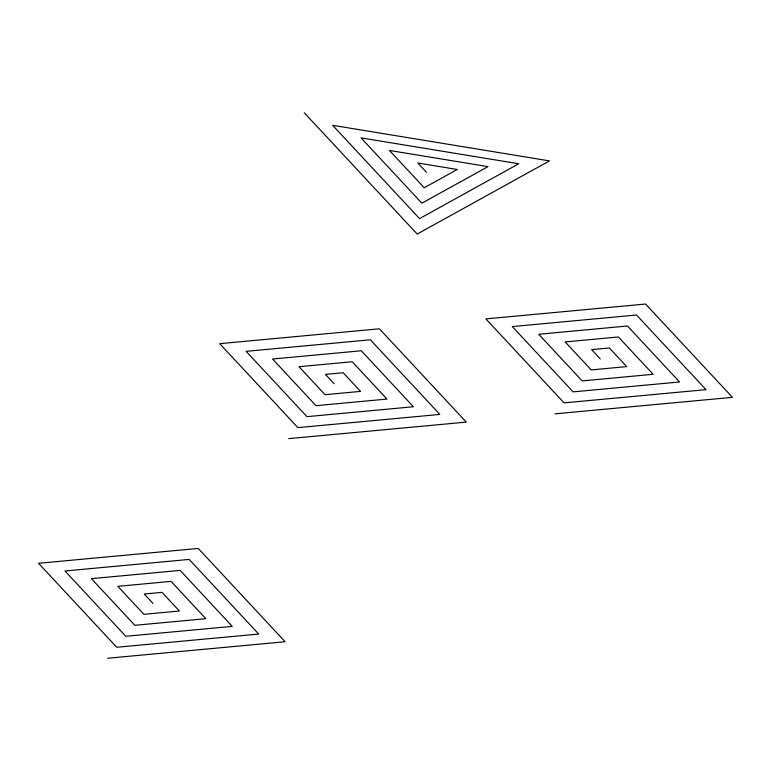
<?xml version="1.0" encoding="UTF-8"?>
<svg xmlns="http://www.w3.org/2000/svg" width="771" height="771" viewBox="0 0 771 771"><rect width="100%" height="100%" fill="white"/><g stroke="black" fill="none" stroke-linecap="round" stroke-linejoin="round"><path stroke-width="1.16" d="M288.826 438.622L466.282 422.103L379.399 328.803L219.696 343.673L297.885 427.635L439.846 414.422L370.35 339.789L246.132 351.345L306.945 416.658L413.41 406.751L361.291 350.766L272.568 359.026L316.004 405.671L386.984 399.07L352.231 361.753L298.994 366.707L325.054 394.694L360.549 391.389L343.172 372.73L325.429 374.378L334.113 383.717M555.004 413.844L732.45 397.335L645.578 304.034L485.875 318.895L564.054 402.867L706.014 389.654L636.518 315.011L512.301 326.576L573.113 391.88L679.588 381.973L627.459 325.998L538.736 334.257L582.172 380.903L653.153 374.301L618.4 336.975L565.172 341.929L591.232 369.926L626.717 366.62L609.35 347.962L591.598 349.61L600.291 358.939M107.68 658.251L285.125 641.732L198.253 548.432L38.55 563.293L116.739 647.264L258.699 634.051L189.194 559.418L64.986 570.974L125.798 636.287L232.264 626.38L180.135 570.395L91.412 578.655L134.848 625.3L205.828 618.699L171.085 581.373L117.847 586.336L143.907 614.323L179.402 611.018L162.026 592.359L144.283 594.007L152.966 603.336M426.536 172.338L417.853 163.009L457.27 169.485L424.204 187.767L389.451 150.451L488.014 166.623L421.872 203.187L361.059 137.884L518.748 163.76L419.53 218.617L332.658 125.316L549.482 160.898L417.198 234.047L304.256 112.749"/></g></svg>
